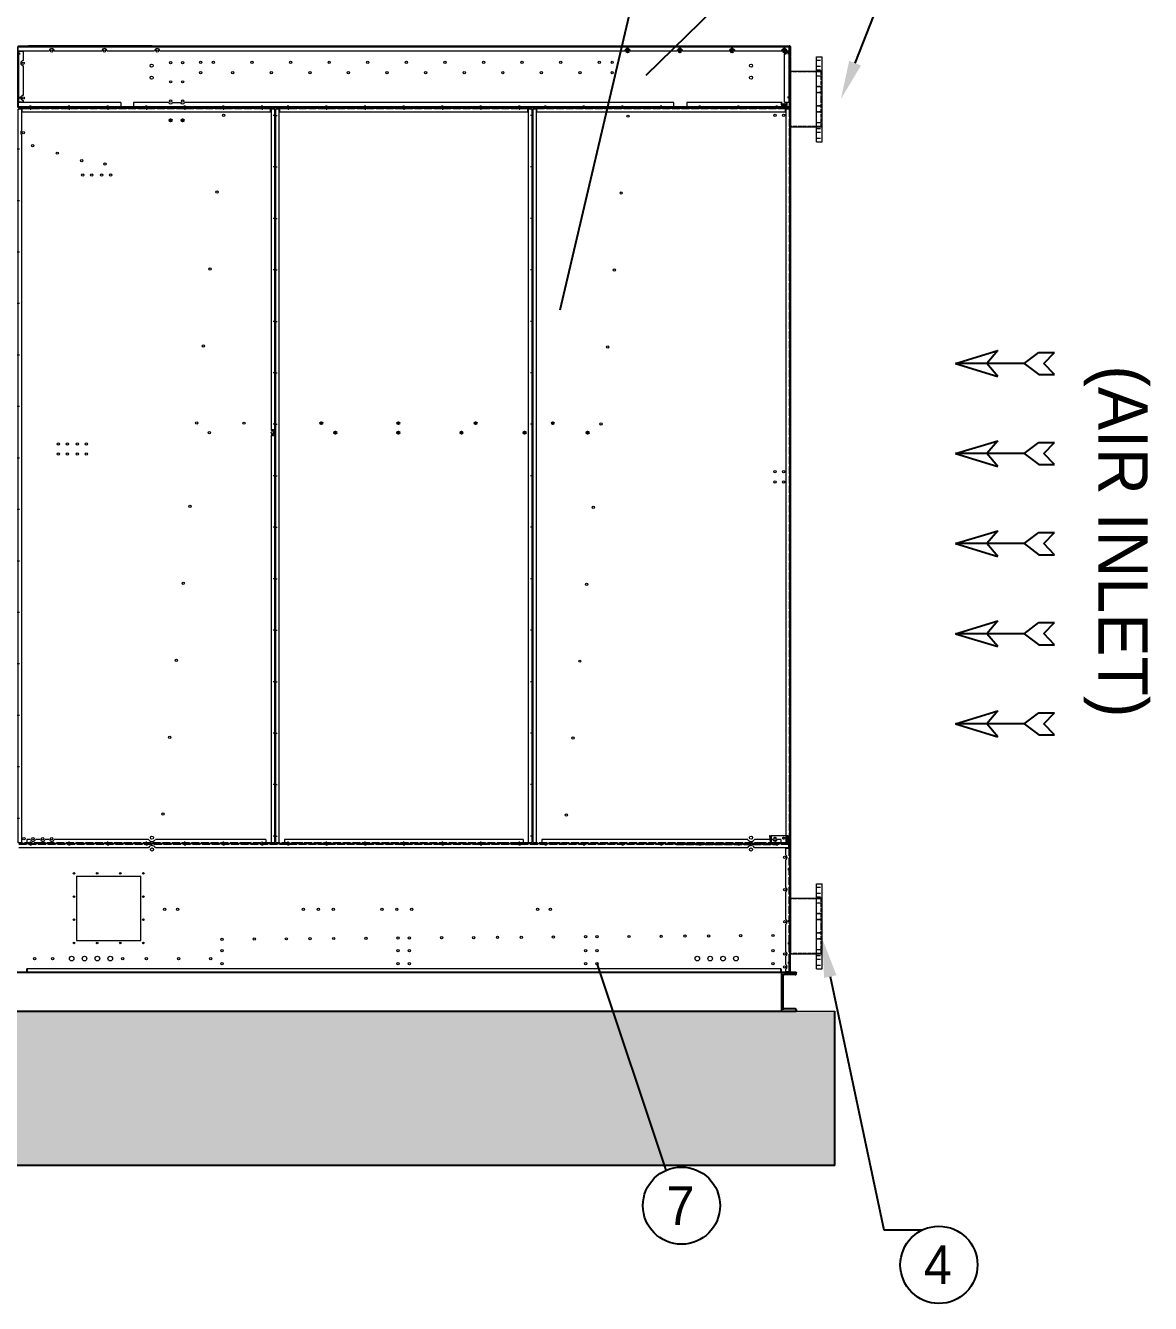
# Model space of a CAD drawing. Header units: millimetres. Extents: x 2408 to 34521, y 2746 to 25454.
# Drawn here: x 16228 to 20600, y 9268 to 14233 of the extents above; entities that cross this region are included whole.
import ezdxf
from ezdxf import colors
from ezdxf.entities.mleader import LeaderData, LeaderLine
from ezdxf.enums import TextEntityAlignment as Align
from ezdxf.math import Vec2, Vec3

# ---------------------------------------------------------------- set-up
doc = ezdxf.new("R2010")
doc.units = ezdxf.units.MM
doc.linetypes.add('DASHED', pattern=[15, 12, -3])
for name, color, linetype in [('냉각탑_dim', 1, 'Continuous'), ('냉각탑_text', 3, 'Continuous'), ('냉각탑_기초', 23, 'Continuous'), ('냉각탑_찬넬방진', 1, 'Continuous')]:
    doc.layers.add(name, color=color, linetype=linetype)
doc.styles.get("Standard").update_dxf_attribs({"font": 'arial.ttf'})
doc.styles.add('돋움', font='Dotum.ttf')

# ---------------------------------------------------------------- blocks, each defined once
blk = doc.blocks.new('화살표 IN OUT')
at = {"layer": '냉각탑_dim'}
for p, q in [((-163.5, 50), (-121.5, 0)), ((0, 0), (-163.5, 50)), ((-322.7, 43), (-383.9, 43)), ((-343.1, 0.5), (-383.9, 43)), ((-383.9, -43), (-343.1, 0.5)), ((-266.4, 0), (-322.7, 43)), ((-266.4, 0), (-322.7, -43)), ((-266.4, 0), (0, 0)), ((-163.5, -50), (-121.5, 0)), ((0, 0), (-163.5, -50)), ((-322.7, -43), (-383.9, -43))]:
    blk.add_line(p, q, dxfattribs=at)
blk = doc.blocks.new('A$C579358C4')
at = {"color": 7, "lineweight": 13, "ltscale": 0.055146}
blk.add_line((2.3, 30.2), (0, 3.8), dxfattribs=at)
at = {"color": 7, "lineweight": 13, "ltscale": 0.035719}
blk.add_line((3.5, 20.7), (2, 3.6), dxfattribs=at)
at = {"color": 7, "lineweight": 13, "ltscale": 0.004167}
for p, q in [((4.3, 30), (2.3, 30.2)), ((72.6, 29.8), (70.6, 30))]:
    blk.add_line(p, q, dxfattribs=at)
at = {"color": 7, "lineweight": 13, "ltscale": 0.13159}
for p, q in [((66.7, 30), (3.5, 30)), ((66.7, 0), (3.5, 0))]:
    blk.add_line(p, q, dxfattribs=at)
at = {"color": 7, "lineweight": 13, "ltscale": 0.055208}
for p, q in [((3.5, 3.5), (3.5, 30)), ((66.7, 3.5), (66.7, 30)), ((66.7, 30), (66.7, 3.5))]:
    blk.add_line(p, q, dxfattribs=at)
at = {"color": 7, "linetype": 'DASHED', "lineweight": 13, "ltscale": 0.055208}
blk.add_line((3.5, 30), (3.5, 3.5), dxfattribs=at)
at = {"color": 7, "linetype": 'DASHED', "lineweight": 13, "ltscale": 0.001633}
blk.add_line((4.3, 30), (3.5, 30), dxfattribs=at)
at = {"color": 7, "linetype": 'DASHED', "lineweight": 13, "ltscale": 0.019427}
blk.add_line((4.3, 30), (3.5, 20.7), dxfattribs=at)
at = {"color": 7, "lineweight": 13, "ltscale": 0.007292}
for p, q in [((3.5, 3.5), (3.5, 0)), ((66.7, 3.5), (66.7, 0))]:
    blk.add_line(p, q, dxfattribs=at)
at = {"color": 7, "linetype": 'DASHED', "lineweight": 13, "ltscale": 0.003125}
blk.add_line((3.5, 2), (3.5, 3.5), dxfattribs=at)
at = {"color": 7, "linetype": 'DASHED', "lineweight": 13, "ltscale": 0.13159}
blk.add_line((3.5, 2), (66.7, 2), dxfattribs=at)
at = {"color": 7, "linetype": 'DASHED', "lineweight": 13, "ltscale": 0.004167}
for p, q in [((3.5, 0), (3.5, 2)), ((25, 0), (25, 2)), ((25, 0), (25, 2)), ((25, 0), (25, 2)), ((25, 0), (25, 2)), ((25, 0), (25, 2)), ((25, 0), (25, 2)), ((25, 0), (25, 2)), ((25, 0), (25, 2)), ((25, 0), (25, 2)), ((25, 0), (25, 2)), ((25, 0), (25, 2)), ((45, 0), (45, 2)), ((45, 0), (45, 2)), ((45, 0), (45, 2)), ((45, 0), (45, 2)), ((45, 0), (45, 2)), ((45, 0), (45, 2)), ((45, 0), (45, 2)), ((45, 0), (45, 2)), ((45, 0), (45, 2)), ((45, 0), (45, 2)), ((45, 0), (45, 2)), ((66.7, 0), (66.7, 2)), ((71.4, 16.7), (69.4, 16.8)), ((71.4, 16.7), (69.4, 16.8)), ((72, 22.6), (70, 22.8)), ((72, 22.6), (70, 22.8))]:
    blk.add_line(p, q, dxfattribs=at)
at = {"color": 7, "lineweight": 13, "ltscale": 0.129957}
blk.add_line((66.7, 30), (4.3, 30), dxfattribs=at)
at = {"color": 7, "lineweight": 13, "ltscale": 0.003125}
blk.add_line((66.7, 2), (66.7, 3.5), dxfattribs=at)
at = {"color": 7, "lineweight": 13, "ltscale": 0.000261465}
for p, q in [((66.8, 2), (66.7, 2)), ((66.7, 0), (66.8, 0))]:
    blk.add_line(p, q, dxfattribs=at)
at = {"color": 7, "lineweight": 13, "ltscale": 0.055693}
for p, q in [((70.6, 30), (68.3, 3.4)), ((72.6, 29.8), (70.3, 3.2))]:
    blk.add_line(p, q, dxfattribs=at)
at = {"color": 7, "lineweight": 13}
for centre in [(18.5, 20), (51.7, 20)]:
    blk.add_circle(centre, 3, dxfattribs=at)
for centre, radius, start, end in [((3.5, 3.5), 3.5, 175, 270), ((3.5, 3.5), 1.5, 175, 270), ((66.8, 3.5), 1.5, 270, 355), ((66.8, 3.5), 3.5, 270, 355)]:
    blk.add_arc(centre, radius, start, end, dxfattribs=at)
blk = doc.blocks.new('A$C66D76F0F')
at = {"color": 7, "lineweight": 13, "ltscale": 2.5}
for p, q in [((5, 2857.9), (8.1, 2857.9)), ((5, 2857.9), (5, 8.1)), ((8.1, 2861), (8.1, 2859.4)), ((21.6, 2861), (8.1, 2861)), ((8.1, 2859.4), (8.1, 2857.9)), ((8.1, 2859.4), (21.6, 2859.4)), ((20, 2857.9), (8.1, 2857.9)), ((20, 2774), (20, 2857.9)), ((21.6, 2861), (987.4, 2861)), ((21.6, 2861), (21.6, 2857.9)), ((21.6, 2846), (21.6, 2857.9)), ((987.4, 2846), (21.6, 2846)), ((1000.9, 2861), (987.4, 2861)), ((987.4, 2861), (987.4, 2857.9)), ((987.4, 2859.4), (1000.9, 2859.4)), ((987.4, 2846), (987.4, 2857.9)), ((989, 2857.9), (989, 1610.4)), ((1000.9, 2857.9), (989, 2857.9)), ((1000.9, 2861), (1000.9, 2859.4)), ((1000.9, 2859.4), (1000.9, 2857.9)), ((1004, 2857.9), (1000.9, 2857.9)), ((1004, 8.1), (1004, 2857.9)), ((20, 8.1), (20, 2758)), ((989, 1590.4), (989, 8.1)), ((5, 8.1), (8.1, 8.1)), ((8.1, 8.1), (20, 8.1)), ((8.1, 6.6), (8.1, 8.1)), ((8.1, 5), (8.1, 6.6)), ((21.6, 6.6), (8.1, 6.6)), ((8.1, 5), (21.6, 5)), ((21.6, 5), (98.3, 5)), ((53.9, 20), (40, 20)), ((40, 20), (40, 5)), ((92.3, 20), (73, 20)), ((105, 6.6), (98.3, 6.6)), ((105, 5), (98.3, 5)), ((111.7, 6.6), (105, 6.6)), ((111.7, 5), (105, 5)), ((127.3, 20), (111.4, 20)), ((111.7, 5), (897.3, 5)), ((512.7, 20), (146.4, 20)), ((969, 20), (539.3, 20)), ((904, 6.6), (897.3, 6.6)), ((904, 5), (897.3, 5)), ((910.7, 6.6), (904, 6.6)), ((910.7, 5), (904, 5)), ((910.7, 5), (987.4, 5)), ((969, 20), (969, 5)), ((1000.9, 6.6), (987.4, 6.6)), ((987.4, 5), (1000.9, 5)), ((989, 8.1), (1000.9, 8.1)), ((1000.9, 6.6), (1000.9, 8.1)), ((1004, 8.1), (1000.9, 8.1)), ((1000.9, 5), (1000.9, 6.6))]:
    blk.add_line(p, q, dxfattribs=at)
at = {"color": 7, "linetype": 'DASHED', "lineweight": 13, "ltscale": 2.5}
for p, q in [((6.6, 8.1), (6.6, 2857.9)), ((21.6, 2859.4), (987.4, 2859.4)), ((50, 2859.4), (50, 2861)), ((59, 2859.4), (59, 2861)), ((200, 2859.4), (200, 2861)), ((209, 2859.4), (209, 2861)), ((350, 2859.4), (350, 2861)), ((359, 2859.4), (359, 2861)), ((500, 2859.4), (500, 2861)), ((509, 2859.4), (509, 2861)), ((650, 2859.4), (650, 2861)), ((659, 2859.4), (659, 2861)), ((800, 2859.4), (800, 2861)), ((809, 2859.4), (809, 2861)), ((950, 2859.4), (950, 2861)), ((959, 2859.4), (959, 2861)), ((1002.4, 2857.9), (1002.4, 8.1)), ((1002.4, 2836), (1004, 2836)), ((1002.4, 2830), (1004, 2830)), ((1002.4, 2636), (1004, 2636)), ((1002.4, 2630), (1004, 2630)), ((5, 2507.5), (6.6, 2507.5)), ((5, 2498.5), (6.6, 2498.5)), ((1002.4, 2436), (1004, 2436)), ((1002.4, 2430), (1004, 2430)), ((5, 2307.5), (6.6, 2307.5)), ((5, 2298.5), (6.6, 2298.5)), ((1002.4, 2236), (1004, 2236)), ((1002.4, 2230), (1004, 2230)), ((5, 2107.5), (6.6, 2107.5)), ((5, 2098.5), (6.6, 2098.5)), ((1002.4, 2036), (1004, 2036)), ((1002.4, 2030), (1004, 2030)), ((5, 1907.5), (6.6, 1907.5)), ((5, 1898.5), (6.6, 1898.5)), ((1002.4, 1836), (1004, 1836)), ((1002.4, 1830), (1004, 1830)), ((5, 1707.5), (6.6, 1707.5)), ((5, 1698.5), (6.6, 1698.5)), ((1002.4, 1636), (1004, 1636)), ((1002.4, 1630), (1004, 1630)), ((5, 1507.5), (6.6, 1507.5)), ((5, 1498.5), (6.6, 1498.5)), ((1002.4, 1436), (1004, 1436)), ((1002.4, 1430), (1004, 1430)), ((5, 1307.5), (6.6, 1307.5)), ((5, 1298.5), (6.6, 1298.5)), ((1002.4, 1236), (1004, 1236)), ((1002.4, 1230), (1004, 1230)), ((5, 1107.5), (6.6, 1107.5)), ((5, 1098.5), (6.6, 1098.5)), ((1002.4, 1036), (1004, 1036)), ((1002.4, 1030), (1004, 1030)), ((5, 907.5), (6.6, 907.5)), ((5, 898.5), (6.6, 898.5)), ((1002.4, 836), (1004, 836)), ((1002.4, 830), (1004, 830)), ((5, 707.5), (6.6, 707.5)), ((5, 698.5), (6.6, 698.5)), ((1002.4, 636), (1004, 636)), ((1002.4, 630), (1004, 630)), ((5, 507.5), (6.6, 507.5)), ((5, 498.5), (6.6, 498.5)), ((1002.4, 436), (1004, 436)), ((1002.4, 430), (1004, 430)), ((5, 307.5), (6.6, 307.5)), ((5, 298.5), (6.6, 298.5)), ((1002.4, 236), (1004, 236)), ((1002.4, 230), (1004, 230)), ((5, 107.5), (6.6, 107.5)), ((5, 98.5), (6.6, 98.5)), ((98.3, 6.6), (21.6, 6.6)), ((50, 5), (50, 6.6)), ((59, 5), (59, 6.6)), ((897.3, 6.6), (111.7, 6.6)), ((200, 5), (200, 6.6)), ((209, 5), (209, 6.6)), ((350, 5), (350, 6.6)), ((359, 5), (359, 6.6)), ((500, 5), (500, 6.6)), ((509, 5), (509, 6.6)), ((650, 5), (650, 6.6)), ((659, 5), (659, 6.6)), ((800, 5), (800, 6.6)), ((809, 5), (809, 6.6)), ((987.4, 6.6), (910.7, 6.6)), ((950, 5), (950, 6.6)), ((959, 5), (959, 6.6)), ((1002.4, 36), (1004, 36)), ((1002.4, 30), (1004, 30))]:
    blk.add_line(p, q, dxfattribs=at)
at = {"color": 7, "lineweight": 5}
for p, q in [((54.5, 2866), (54.5, 2854.4)), ((204.5, 2866), (204.5, 2854.4)), ((354.5, 2866), (354.5, 2854.4)), ((504.5, 2866), (504.5, 2854.4)), ((654.5, 2866), (654.5, 2854.4)), ((804.5, 2866), (804.5, 2854.4)), ((954.5, 2866), (954.5, 2854.4)), ((1009, 2833), (997.4, 2833)), ((0, 2703), (11.6, 2703)), ((1009, 2633), (997.4, 2633)), ((0, 2503), (11.6, 2503)), ((1009, 2433), (997.4, 2433)), ((0, 2303), (11.6, 2303)), ((1009, 2233), (997.4, 2233)), ((0, 2103), (11.6, 2103)), ((1009, 2033), (997.4, 2033)), ((0, 1903), (11.6, 1903)), ((1009, 1833), (997.4, 1833)), ((0, 1703), (11.6, 1703)), ((1009, 1633), (997.4, 1633)), ((0, 1503), (11.6, 1503)), ((1009, 1433), (997.4, 1433)), ((0, 1303), (11.6, 1303)), ((1009, 1233), (997.4, 1233)), ((0, 1103), (11.6, 1103)), ((1009, 1033), (997.4, 1033)), ((0, 903), (11.6, 903)), ((1009, 833), (997.4, 833)), ((0, 703), (11.6, 703)), ((1009, 633), (997.4, 633)), ((0, 503), (11.6, 503)), ((1009, 433), (997.4, 433)), ((0, 303), (11.6, 303)), ((1009, 233), (997.4, 233)), ((0, 103), (11.6, 103)), ((54.5, 0), (54.5, 11.6)), ((204.5, 0), (204.5, 11.6)), ((354.5, 0), (354.5, 11.6)), ((504.5, 0), (504.5, 11.6)), ((654.5, 0), (654.5, 11.6)), ((804.5, 0), (804.5, 11.6)), ((954.5, 0), (954.5, 11.6)), ((1009, 33), (997.4, 33))]:
    blk.add_line(p, q, dxfattribs=at)
at = {"color": 7, "ltscale": 2.5}
for p, q in [((994.4, 1610.4), (989, 1610.4)), ((994.4, 1590.4), (989, 1590.4))]:
    blk.add_line(p, q, dxfattribs=at)
at = {"color": 7, "lineweight": 13, "ltscale": 2.5}
for centre, radius in [((804.6, 2833.9), 4.5), ((778.4, 2535.1), 4.5), ((752.3, 2236.2), 4.5), ((726.1, 1937.4), 4.5), ((700, 1638.5), 4.5), ((884.4, 1637.4), 4.5), ((749.4, 1600.4), 4.5), ((994.4, 1600.4), 4.5), ((673.7, 1313.8), 4.5), ((647.5, 1015), 4.5), ((621.4, 716.1), 4.5), ((595.2, 417.3), 4.5), ((569.1, 118.4), 4.5), ((526, 27), 6), ((526, 27), 6)]:
    blk.add_circle(centre, radius, dxfattribs=at)
at = {"color": 7}
for centre in [(598.5, 2813.5), (645, 2813.5)]:
    blk.add_circle(centre, 4.5, dxfattribs=at)
at = {"color": 7, "lineweight": 13}
for centre in [(26, 2766), (62.3, 2715.9), (157.9, 2686.4), (253.4, 2656.9), (344, 2644), (257.2, 2601), (292.2, 2601), (330.6, 2601), (365.6, 2601), (162.7, 1557), (197.7, 1557), (236.1, 1557), (271.1, 1557), (162.4, 1517), (197.4, 1517), (235.8, 1517), (270.8, 1517), (28.5, 23), (63.5, 23), (101.9, 23), (136.9, 23)]:
    blk.add_circle(centre, 4.5, dxfattribs=at)
at = {"color": 7, "lineweight": 13, "ltscale": 2.5}
for centre, radius, start, end in [((26, 2766), 10, 126.8725, 233.1275), ((526, 27), 15, 207.8181, 332.1819)]:
    blk.add_arc(centre, radius, start, end, dxfattribs=at)
at = {"color": 7, "ltscale": 2.5}
for centre, start, end in [((994.4, 1600.4), 16.262, 90), ((994.4, 1600.4), 270, 343.738), ((1013.6, 1600.4), 163.738, 196.262)]:
    blk.add_arc(centre, 10, start, end, dxfattribs=at)
at = {"color": 7, "lineweight": 5}
for centre in [(63.5, 23), (101.9, 23), (136.9, 23)]:
    blk.add_arc(centre, 10, 197.4609, 342.5391, dxfattribs=at)
blk = doc.blocks.new('A$C7131374D')
at = {"color": 7, "lineweight": 13, "ltscale": 2.5}
for p, q in [((0, 2852.9), (3.1, 2852.9)), ((0, 2852.9), (0, 3.1)), ((16.6, 2856), (3.1, 2856)), ((3.1, 2856), (3.1, 2854.4)), ((3.1, 2854.4), (16.6, 2854.4)), ((3.1, 2854.4), (3.1, 2852.9)), ((15, 2852.9), (3.1, 2852.9)), ((15, 3.1), (15, 2852.9)), ((16.6, 2856), (982.4, 2856)), ((16.6, 2856), (16.6, 2852.9)), ((16.6, 2841), (16.6, 2852.9)), ((982.4, 2841), (16.6, 2841)), ((995.9, 2856), (982.4, 2856)), ((982.4, 2856), (982.4, 2852.9)), ((982.4, 2854.4), (995.9, 2854.4)), ((982.4, 2841), (982.4, 2852.9)), ((984, 2852.9), (984, 3.1)), ((995.9, 2852.9), (984, 2852.9)), ((995.9, 2856), (995.9, 2854.4)), ((995.9, 2854.4), (995.9, 2852.9)), ((999, 2852.9), (995.9, 2852.9)), ((999, 3.1), (999, 2852.9)), ((0, 3.1), (3.1, 3.1)), ((3.1, 3.1), (15, 3.1)), ((3.1, 1.6), (3.1, 3.1)), ((3.1, 0), (3.1, 1.6)), ((16.6, 1.6), (3.1, 1.6)), ((3.1, 0), (16.6, 0)), ((16.6, 0), (93.3, 0)), ((835.7, 15), (35, 15)), ((35, 15), (35, 0)), ((100, 1.6), (93.3, 1.6)), ((100, 0), (93.3, 0)), ((106.7, 1.6), (100, 1.6)), ((106.7, 0), (100, 0)), ((106.7, 0), (892.3, 0)), ((933.4, 15), (862.3, 15)), ((899, 1.6), (892.3, 1.6)), ((899, 0), (892.3, 0)), ((905.7, 1.6), (899, 1.6)), ((905.7, 0), (899, 0)), ((905.7, 0), (982.4, 0)), ((964, 15), (950.7, 15)), ((964, 15), (964, 0)), ((995.9, 1.6), (982.4, 1.6)), ((982.4, 0), (995.9, 0)), ((984, 3.1), (995.9, 3.1)), ((999, 3.1), (995.9, 3.1)), ((995.9, 1.6), (995.9, 3.1)), ((995.9, 0), (995.9, 1.6))]:
    blk.add_line(p, q, dxfattribs=at)
at = {"color": 7, "linetype": 'DASHED', "lineweight": 13, "ltscale": 2.5}
for p, q in [((1.6, 2832.5), (0, 2832.5)), ((1.6, 3.1), (1.6, 2852.9)), ((16.6, 2854.4), (982.4, 2854.4)), ((45, 2854.4), (45, 2856)), ((54, 2854.4), (54, 2856)), ((195, 2854.4), (195, 2856)), ((204, 2854.4), (204, 2856)), ((345, 2854.4), (345, 2856)), ((354, 2854.4), (354, 2856)), ((495, 2854.4), (495, 2856)), ((504, 2854.4), (504, 2856)), ((645, 2854.4), (645, 2856)), ((654, 2854.4), (654, 2856)), ((795, 2854.4), (795, 2856)), ((804, 2854.4), (804, 2856)), ((945, 2854.4), (945, 2856)), ((954, 2854.4), (954, 2856)), ((997.4, 2852.9), (997.4, 3.1)), ((1.6, 2823.5), (0, 2823.5)), ((999, 2701), (997.4, 2701)), ((999, 2695), (997.4, 2695)), ((1.6, 2632.5), (0, 2632.5)), ((1.6, 2623.5), (0, 2623.5)), ((999, 2501), (997.4, 2501)), ((999, 2495), (997.4, 2495)), ((1.6, 2432.5), (0, 2432.5)), ((1.6, 2423.5), (0, 2423.5)), ((999, 2301), (997.4, 2301)), ((999, 2295), (997.4, 2295)), ((1.6, 2232.5), (0, 2232.5)), ((1.6, 2223.5), (0, 2223.5)), ((999, 2101), (997.4, 2101)), ((999, 2095), (997.4, 2095)), ((1.6, 2032.5), (0, 2032.5)), ((1.6, 2023.5), (0, 2023.5)), ((999, 1901), (997.4, 1901)), ((999, 1895), (997.4, 1895)), ((1.6, 1832.5), (0, 1832.5)), ((1.6, 1823.5), (0, 1823.5)), ((999, 1701), (997.4, 1701)), ((999, 1695), (997.4, 1695)), ((1.6, 1632.5), (0, 1632.5)), ((1.6, 1623.5), (0, 1623.5)), ((999, 1501), (997.4, 1501)), ((999, 1495), (997.4, 1495)), ((1.6, 1432.5), (0, 1432.5)), ((1.6, 1423.5), (0, 1423.5)), ((999, 1301), (997.4, 1301)), ((999, 1295), (997.4, 1295)), ((1.6, 1232.5), (0, 1232.5)), ((1.6, 1223.5), (0, 1223.5)), ((999, 1101), (997.4, 1101)), ((999, 1095), (997.4, 1095)), ((1.6, 1032.5), (0, 1032.5)), ((1.6, 1023.5), (0, 1023.5)), ((999, 901), (997.4, 901)), ((999, 895), (997.4, 895)), ((1.6, 832.5), (0, 832.5)), ((1.6, 823.5), (0, 823.5)), ((999, 701), (997.4, 701)), ((999, 695), (997.4, 695)), ((1.6, 632.5), (0, 632.5)), ((1.6, 623.5), (0, 623.5)), ((1.6, 432.5), (0, 432.5)), ((1.6, 423.5), (0, 423.5)), ((1.6, 232.5), (0, 232.5)), ((1.6, 223.5), (0, 223.5)), ((1.6, 32.5), (0, 32.5)), ((1.6, 23.5), (0, 23.5)), ((93.3, 1.6), (16.6, 1.6)), ((45, 0), (45, 1.6)), ((54, 0), (54, 1.6)), ((892.3, 1.6), (106.7, 1.6)), ((195, 0), (195, 1.6)), ((204, 0), (204, 1.6)), ((345, 0), (345, 1.6)), ((354, 0), (354, 1.6)), ((495, 0), (495, 1.6)), ((504, 0), (504, 1.6)), ((645, 0), (645, 1.6)), ((654, 0), (654, 1.6)), ((795, 0), (795, 1.6)), ((804, 0), (804, 1.6)), ((982.4, 1.6), (905.7, 1.6)), ((945, 0), (945, 1.6)), ((954, 0), (954, 1.6))]:
    blk.add_line(p, q, dxfattribs=at)
at = {"color": 7, "lineweight": 13}
for centre in [(942.3, 2828), (975.3, 2828), (942.1, 1444), (975.3, 1444), (942.3, 1404), (975.3, 1404), (942.1, 20), (975.3, 20)]:
    blk.add_circle(centre, 4.5, dxfattribs=at)
at = {"color": 7, "lineweight": 13, "ltscale": 2.5}
for centre, radius in [((370.2, 2825.1), 4.5), ((344, 2526.3), 4.5), ((317.9, 2227.4), 4.5), ((291.7, 1928.6), 4.5), ((265.6, 1629.7), 4.5), ((235.6, 1305.4), 4.5), ((209.4, 1006.6), 4.5), ((183.3, 707.7), 4.5), ((157.1, 408.9), 4.5), ((131, 110), 4.5), ((849, 22), 6)]:
    blk.add_circle(centre, radius, dxfattribs=at)
at = {"color": 7, "lineweight": 25, "ltscale": 1.25}
for centre in [(78.4, 1632.4), (213.4, 1595.4)]:
    blk.add_circle(centre, 4.5, dxfattribs=at)
at = {"color": 7, "lineweight": 13, "ltscale": 2.5}
blk.add_arc((849, 22), 15, 207.8181, 332.1819, dxfattribs=at)
at = {"color": 7}
blk.add_arc((942.1, 20), 10, 210.0024, 329.9976, dxfattribs=at)
blk = doc.blocks.new('A$C587D7C8B')
at = {"color": 7}
for p, q in [((0, 215), (13.4, 215)), ((3010, 215), (2996.6, 215)), ((0, 45), (13.4, 45)), ((54.5, 0), (54.5, 13.4)), ((204.5, 0), (204.5, 13.4)), ((354.5, 0), (354.5, 13.4)), ((504.5, 0), (504.5, 13.4)), ((654.5, 0), (654.5, 13.4)), ((804.5, 0), (804.5, 13.4)), ((954.5, 0), (954.5, 13.4)), ((1055, 0), (1055, 13.4)), ((1205, 0), (1205, 13.4)), ((1355, 0), (1355, 13.4)), ((1505, 0), (1505, 13.4)), ((1655, 0), (1655, 13.4)), ((1805, 0), (1805, 13.4)), ((1955, 0), (1955, 13.4)), ((2055.5, 0), (2055.5, 13.4)), ((2205.5, 0), (2205.5, 13.4)), ((2355.5, 0), (2355.5, 13.4)), ((2505.5, 0), (2505.5, 13.4)), ((2655.5, 0), (2655.5, 13.4)), ((2805.5, 0), (2805.5, 13.4)), ((2955.5, 0), (2955.5, 13.4)), ((2974, 16), (2974, 25)), ((2994, 16), (2994, 25)), ((3010, 45), (2996.6, 45))]:
    blk.add_line(p, q, dxfattribs=at)
at = {"color": 7, "lineweight": 13, "ltscale": 0.001875}
for p, q in [((5, 242.1), (5, 243)), ((3005, 242.1), (3005, 243)), ((5, 7.9), (5, 7)), ((3005, 7.9), (3005, 7))]:
    blk.add_line(p, q, dxfattribs=at)
at = {"color": 7, "lineweight": 13, "ltscale": 0.003542}
for p, q in [((5, 243), (6.7, 243)), ((5, 242.1), (6.7, 242.1)), ((3005, 243), (3003.3, 243)), ((3005, 242.1), (3003.3, 242.1)), ((5, 7.9), (6.7, 7.9)), ((5, 7), (6.7, 7)), ((3005, 7.9), (3003.3, 7.9)), ((3005, 7), (3003.3, 7))]:
    blk.add_line(p, q, dxfattribs=at)
at = {"color": 7, "lineweight": 13, "ltscale": 0.039792}
for p, q in [((5, 223), (5, 242.1)), ((3005, 242.1), (3005, 223)), ((5, 7.9), (5, 27)), ((3005, 27), (3005, 7.9))]:
    blk.add_line(p, q, dxfattribs=at)
at = {"color": 7, "lineweight": 13, "ltscale": 0.408333}
for p, q in [((5, 27), (5, 223)), ((8.4, 27), (8.4, 223)), ((3001.6, 223), (3001.6, 27)), ((3005, 223), (3005, 27))]:
    blk.add_line(p, q, dxfattribs=at)
at = {"color": 7, "lineweight": 13, "ltscale": 0.004167}
for p, q in [((5, 223), (7, 223)), ((7, 225), (7, 223)), ((8.4, 223), (8.4, 225)), ((3001.6, 225), (3001.6, 223)), ((3003, 223), (3003, 225)), ((3005, 223), (3003, 223)), ((7, 27), (7, 25)), ((8.4, 25), (8.4, 27)), ((3001.6, 27), (3001.6, 25)), ((3003, 25), (3003, 27))]:
    blk.add_line(p, q, dxfattribs=at)
at = {"color": 7, "lineweight": 13, "ltscale": 0.007083}
for p, q in [((8.4, 223), (5, 223)), ((6.7, 245), (6.7, 241.6)), ((3001.6, 223), (3005, 223)), ((3003.3, 245), (3003.3, 241.6)), ((8.4, 27), (5, 27)), ((6.7, 5), (6.7, 8.4)), ((3001.6, 27), (3005, 27)), ((3003.3, 5), (3003.3, 8.4))]:
    blk.add_line(p, q, dxfattribs=at)
at = {"color": 7, "lineweight": 13}
for p, q in [((6.7, 245), (3003.3, 245)), ((6.7, 241.6), (3003.3, 241.6)), ((526.4, 245), (46.6, 245)), ((2365, 225), (556.5, 225)), ((2568, 225), (2384.9, 225)), ((2771, 225), (2587.9, 225)), ((2974, 225), (2790.9, 225)), ((3003.3, 225), (2993.9, 225)), ((405, 25), (6.7, 25)), ((405, 8.4), (6.7, 8.4)), ((3003.3, 5), (6.7, 5)), ((2555, 8.4), (455, 8.4)), ((2555, 25), (653.4, 25)), ((2974, 25), (2605, 25)), ((3003.3, 8.4), (2605, 8.4)), ((3003.3, 25), (2994, 25))]:
    blk.add_line(p, q, dxfattribs=at)
at = {"color": 7, "lineweight": 13, "ltscale": 0.034583}
for p, q in [((6.7, 225), (6.7, 241.6)), ((3003.3, 225), (3003.3, 241.6)), ((6.7, 25), (6.7, 8.4)), ((25, 27), (8.4, 27)), ((405, 25), (405, 8.4)), ((455, 25), (455, 8.4)), ((2555, 8.4), (2555, 25)), ((2605, 25), (2605, 8.4)), ((2985, 27), (3001.6, 27)), ((3003.3, 25), (3003.3, 8.4))]:
    blk.add_line(p, q, dxfattribs=at)
at = {"color": 7, "lineweight": 13, "ltscale": 0.229167}
for p, q in [((126.5, 225), (6.7, 225)), ((331.5, 225), (146.5, 225)), ((536.5, 225), (351.5, 225))]:
    blk.add_line(p, q, dxfattribs=at)
at = {"color": 7, "lineweight": 13, "ltscale": 0.017296}
blk.add_line((25, 223), (8.4, 223), dxfattribs=at)
at = {"color": 7, "lineweight": 13, "ltscale": 0.05659}
blk.add_line((25, 223), (25, 187.9), dxfattribs=at)
at = {"color": 7, "lineweight": 13, "ltscale": 0.002667}
blk.add_line((526.4, 245), (528, 245), dxfattribs=at)
at = {"color": 7, "lineweight": 13, "ltscale": 0.061667}
blk.add_line((528, 245), (565, 245), dxfattribs=at)
at = {"color": 7, "lineweight": 13, "ltscale": 0.395101}
blk.add_line((2985, 27), (2985, 214), dxfattribs=at)
at = {"color": 7, "lineweight": 13, "ltscale": 0.025629}
blk.add_line((2993.9, 223), (3001.6, 223), dxfattribs=at)
at = {"color": 7, "lineweight": 13, "ltscale": 0.239792}
blk.add_line((25, 168), (25, 52.9), dxfattribs=at)
at = {"color": 7, "lineweight": 13, "ltscale": 0.000640793}
for p, q in [((5, 27), (5.3, 27)), ((3005, 27), (3004.7, 27))]:
    blk.add_line(p, q, dxfattribs=at)
at = {"color": 7, "lineweight": 13, "ltscale": 0.012604}
blk.add_line((25, 33), (25, 27), dxfattribs=at)
at = {"color": 7, "lineweight": 13, "ltscale": 0.104167}
for p, q in [((405, 8.4), (455, 8.4)), ((455, 8.4), (405, 8.4)), ((2555, 8.4), (2605, 8.4)), ((2605, 8.4), (2555, 8.4))]:
    blk.add_line(p, q, dxfattribs=at)
at = {"color": 7, "lineweight": 13, "ltscale": 0.281559}
blk.add_line((590.1, 25), (455, 25), dxfattribs=at)
at = {"color": 7, "lineweight": 13, "ltscale": 0.062076}
blk.add_line((606.9, 25), (636.6, 25), dxfattribs=at)
at = {"color": 7, "lineweight": 13}
for centre in [(136.5, 225), (341.5, 225), (546.5, 225), (26, 178), (598.5, 180.5), (645, 180.5), (715, 181), (765, 181), (915, 181), (1065, 181), (1215, 181), (1365, 181), (1515, 181), (1665, 181), (1815, 181), (1965, 181), (2115, 181), (2265, 181), (2315, 181), (598.5, 105.5), (645, 105.5), (715, 141), (840, 141), (990, 141), (1140, 141), (1290, 141), (1440, 141), (1590, 141), (1740, 141), (1890, 141), (2040, 141), (2190, 141), (2315, 141), (26, 43), (598.5, 30.5), (645, 30.5)]:
    blk.add_circle(centre, 4.5, dxfattribs=at)
at = {"color": 7}
for centre in [(2375, 224), (2578, 224), (2781, 224), (2984, 224), (2984, 16)]:
    blk.add_circle(centre, 4.5, dxfattribs=at)
at = {"color": 7, "lineweight": 13, "ltscale": 2.5}
for centre in [(525, 168), (2855, 168), (525, 122), (2855, 122)]:
    blk.add_circle(centre, 6, dxfattribs=at)
at = {"color": 7, "lineweight": 13}
for centre, start, end in [((136.5, 225), 0, 180), ((341.5, 225), 0, 180), ((546.5, 225), 0, 180), ((26, 178), 95.7392, 264.2608), ((26, 43), 95.7392, 264.2608), ((598.5, 30.5), 213.3652, 326.6348), ((645, 30.5), 213.3652, 326.6348)]:
    blk.add_arc(centre, 10, start, end, dxfattribs=at)
at = {"color": 7}
for centre, start, end in [((2375, 224), 5.7392, 174.2608), ((2578, 224), 5.7392, 174.2608), ((2781, 224), 5.7392, 174.2608), ((2984, 224), 5.7392, 174.2608), ((2984, 224), 275.7392, 354.2608), ((2984, 16), 180, 0)]:
    blk.add_arc(centre, 10, start, end, dxfattribs=at)
blk = doc.blocks.new('1')
at = {"ltscale": 500}
for p, q in [((19196.3, 14153.9), (19198.3, 14153.9)), ((19198, 14151.9), (19198, 14153.9)), ((19198, 10553.9), (19223, 10553.9)), ((19199.6, 10555.5), (19223, 10555.5))]:
    blk.add_line(p, q, dxfattribs=at)
for p, q in [((19198, 14153.9), (19198, 10553.9)), ((19199.6, 14152.3), (19199.6, 14113.5)), ((19199.6, 14111.9), (19199.6, 10633.9)), ((19199.6, 10555.5), (19199.6, 10632.3)), ((19223, 10555.5), (19223, 10553.9))]:
    blk.add_line(p, q)
at = {"color": 7, "lineweight": 13, "ltscale": 1.25}
for p, q in [((19302.7, 14111.9), (19324.7, 14111.9)), ((19302.7, 13781.9), (19302.7, 14111.9)), ((19324.7, 13781.9), (19324.7, 14111.9)), ((19302.7, 14055.1), (19199.6, 14055.1)), ((19302.7, 13838.8), (19199.6, 13838.8)), ((19302.7, 13781.9), (19324.7, 13781.9)), ((19302.7, 10898.9), (19324.7, 10898.9)), ((19302.7, 10568.9), (19302.7, 10898.9)), ((19324.7, 10568.9), (19324.7, 10898.9)), ((19302.7, 10842.1), (19199.6, 10842.1)), ((19302.7, 10625.8), (19199.6, 10625.8)), ((19302.7, 10568.9), (19324.7, 10568.9))]:
    blk.add_line(p, q, dxfattribs=at)
at = {"color": 7, "linetype": 'DASHED', "lineweight": 13, "ltscale": 1.25}
for p, q in [((19319.7, 14053.1), (19199.6, 14053.1)), ((19302.7, 14098.5), (19324.7, 14098.5)), ((19302.7, 14098.5), (19324.7, 14098.5)), ((19302.7, 14075.5), (19324.7, 14075.5)), ((19302.7, 14075.5), (19324.7, 14075.5)), ((19302.7, 14061), (19324.7, 14061)), ((19302.7, 14061), (19324.7, 14061)), ((19324.7, 14055.9), (19302.7, 14055.9)), ((19319.7, 14055.1), (19302.7, 14055.1)), ((19319.7, 14055.1), (19319.7, 13946.9)), ((19302.7, 14038), (19324.7, 14038)), ((19302.7, 14038), (19324.7, 14038)), ((19324.7, 13996), (19302.7, 13996)), ((19302.7, 13996), (19324.7, 13996)), ((19324.7, 13973), (19302.7, 13973)), ((19302.7, 13973), (19324.7, 13973)), ((19324.7, 13920.9), (19302.7, 13920.9)), ((19302.7, 13920.9), (19324.7, 13920.9)), ((19319.7, 13946.9), (19319.7, 13838.8)), ((19324.7, 13897.9), (19302.7, 13897.9)), ((19302.7, 13897.9), (19324.7, 13897.9)), ((19302.7, 13855.9), (19324.7, 13855.9)), ((19302.7, 13855.9), (19324.7, 13855.9)), ((19319.7, 13840.8), (19199.6, 13840.8)), ((19319.7, 13838.8), (19302.7, 13838.8)), ((19324.7, 13837.9), (19302.7, 13837.9)), ((19302.7, 13832.9), (19324.7, 13832.9)), ((19302.7, 13832.9), (19324.7, 13832.9)), ((19302.7, 13818.4), (19324.7, 13818.4)), ((19302.7, 13818.4), (19324.7, 13818.4)), ((19302.7, 13795.4), (19324.7, 13795.4)), ((19302.7, 13795.4), (19324.7, 13795.4)), ((19302.7, 10885.5), (19324.7, 10885.5)), ((19302.7, 10885.5), (19324.7, 10885.5)), ((19319.7, 10840.1), (19199.6, 10840.1)), ((19302.7, 10862.5), (19324.7, 10862.5)), ((19302.7, 10862.5), (19324.7, 10862.5)), ((19302.7, 10848), (19324.7, 10848)), ((19302.7, 10848), (19324.7, 10848)), ((19324.7, 10842.9), (19302.7, 10842.9)), ((19319.7, 10842.1), (19302.7, 10842.1)), ((19302.7, 10825), (19324.7, 10825)), ((19302.7, 10825), (19324.7, 10825)), ((19319.7, 10842.1), (19319.7, 10733.9)), ((19324.7, 10783), (19302.7, 10783)), ((19302.7, 10783), (19324.7, 10783)), ((19324.7, 10760), (19302.7, 10760)), ((19302.7, 10760), (19324.7, 10760)), ((19319.7, 10733.9), (19319.7, 10625.8)), ((19324.7, 10707.9), (19302.7, 10707.9)), ((19302.7, 10707.9), (19324.7, 10707.9)), ((19324.7, 10684.9), (19302.7, 10684.9)), ((19302.7, 10684.9), (19324.7, 10684.9)), ((19319.7, 10627.8), (19199.6, 10627.8)), ((19302.7, 10642.9), (19324.7, 10642.9)), ((19302.7, 10642.9), (19324.7, 10642.9)), ((19319.7, 10625.8), (19302.7, 10625.8)), ((19324.7, 10624.9), (19302.7, 10624.9)), ((19302.7, 10619.9), (19324.7, 10619.9)), ((19302.7, 10619.9), (19324.7, 10619.9)), ((19302.7, 10605.4), (19324.7, 10605.4)), ((19302.7, 10605.4), (19324.7, 10605.4)), ((19302.7, 10582.4), (19324.7, 10582.4)), ((19302.7, 10582.4), (19324.7, 10582.4))]:
    blk.add_line(p, q, dxfattribs=at)
at = {"color": 7, "lineweight": 13, "ltscale": 2.5}
for p, q in [((17199, 13908.8), (17202.1, 13908.8)), ((17199, 13908.8), (17199, 11059)), ((17202.1, 13911.9), (17202.1, 13910.3)), ((17215.6, 13911.9), (17202.1, 13911.9)), ((17202.1, 13910.3), (17215.6, 13910.3)), ((17202.1, 13910.3), (17202.1, 13908.8)), ((17214, 13908.8), (17202.1, 13908.8)), ((17214, 11059), (17214, 13908.8)), ((17215.1, 13911.9), (18180.9, 13911.9)), ((17215.6, 13911.9), (17215.6, 13908.8)), ((17215.6, 13896.9), (17215.6, 13908.8)), ((18180.4, 13911.9), (18180.4, 13908.8)), ((18193.9, 13911.9), (18180.4, 13911.9)), ((18180.4, 13910.3), (18193.9, 13910.3)), ((18180.4, 13896.9), (18180.4, 13908.8)), ((18182, 13908.8), (18182, 11059)), ((18193.9, 13908.8), (18182, 13908.8)), ((18193.9, 13911.9), (18193.9, 13910.3)), ((18193.9, 13910.3), (18193.9, 13908.8)), ((18197, 13908.8), (18193.9, 13908.8)), ((18197, 11059), (18197, 13908.8)), ((18180.4, 13896.9), (17215.6, 13896.9)), ((19194.5, 11053.9), (16201.5, 11053.9)), ((16705.8, 11038.9), (16201.5, 11038.9)), ((19034.8, 11038.9), (16732.3, 11038.9)), ((17199, 11059), (17202.1, 11059)), ((17202.1, 11057.5), (17202.1, 11059)), ((17202.1, 11059), (17214, 11059)), ((17215.6, 11057.5), (17202.1, 11057.5)), ((17202.1, 11055.9), (17202.1, 11057.5)), ((17202.1, 11055.9), (17215.6, 11055.9)), ((17215.1, 11055.9), (17291.8, 11055.9)), ((18162, 11070.9), (17234, 11070.9)), ((17234, 11070.9), (17234, 11055.9)), ((17298.5, 11057.5), (17291.8, 11057.5)), ((17298.5, 11055.9), (17291.8, 11055.9)), ((17305.2, 11057.5), (17298.5, 11057.5)), ((17305.2, 11055.9), (17298.5, 11055.9)), ((17305.2, 11055.9), (18090.8, 11055.9)), ((18097.5, 11057.5), (18090.8, 11057.5)), ((18097.5, 11055.9), (18090.8, 11055.9)), ((18104.2, 11057.5), (18097.5, 11057.5)), ((18104.2, 11055.9), (18097.5, 11055.9)), ((18104.2, 11055.9), (18180.9, 11055.9)), ((18162, 11070.9), (18162, 11055.9)), ((18194.4, 11057.5), (18180.9, 11057.5)), ((18180.9, 11055.9), (18194.4, 11055.9)), ((18182, 11059), (18194.4, 11059)), ((18197, 11059), (18194.4, 11059)), ((18194.4, 11057.5), (18194.4, 11059)), ((18194.4, 11055.9), (18194.4, 11057.5)), ((18757.5, 11053.9), (19150.5, 11053.9)), ((19194.5, 11038.9), (19061.3, 11038.9)), ((19183, 11009.6), (19183, 11036.9)), ((19183, 11036.9), (19194.5, 11036.9)), ((19194.5, 11053.9), (19194.5, 11050.4)), ((19194.5, 11038.9), (19194.5, 11050.4)), ((19196, 11050.4), (19194.5, 11050.4)), ((19198, 11036.9), (19194.5, 11036.9)), ((19196, 11036.9), (19196, 11050.4)), ((19198, 11050.4), (19196, 11050.4)), ((19198, 11050.4), (19198, 11036.9)), ((19198, 10557.4), (19198, 11036.9)), ((19183, 10884.6), (19183, 10992.3)), ((16426, 10928.9), (16676, 10928.9)), ((16426, 10928.9), (16426, 10678.9)), ((16676, 10678.9), (16676, 10928.9)), ((19183, 10759.6), (19183, 10867.3)), ((19183, 10634.6), (19183, 10742.3)), ((16426, 10678.9), (16676, 10678.9)), ((19183, 10584.6), (19183, 10617.3)), ((16341.3, 10553.9), (16215, 10553.9)), ((19163, 10568.9), (16233, 10568.9)), ((16341.3, 10555.9), (16348, 10555.9)), ((16341.3, 10553.9), (16348, 10553.9)), ((16354.8, 10555.9), (16348, 10555.9)), ((16354.8, 10553.9), (16348, 10553.9)), ((17241.3, 10553.9), (16354.8, 10553.9)), ((17241.3, 10555.9), (17248, 10555.9)), ((17241.3, 10553.9), (17248, 10553.9)), ((17254.8, 10555.9), (17248, 10555.9)), ((17254.8, 10553.9), (17248, 10553.9)), ((18141.3, 10553.9), (17254.8, 10553.9)), ((18141.3, 10555.9), (18148, 10555.9)), ((18141.3, 10553.9), (18148, 10553.9)), ((18154.8, 10555.9), (18148, 10555.9)), ((18154.8, 10553.9), (18148, 10553.9)), ((19041.3, 10553.9), (18154.8, 10553.9)), ((19041.3, 10555.9), (19048, 10555.9)), ((19041.3, 10553.9), (19048, 10553.9)), ((19054.8, 10555.9), (19048, 10555.9)), ((19054.8, 10553.9), (19048, 10553.9)), ((19181, 10553.9), (19054.8, 10553.9)), ((19181, 10555.9), (19194.5, 10555.9)), ((19194.5, 10553.9), (19181, 10553.9)), ((19183, 10557.4), (19183, 10567.3)), ((19183, 10557.4), (19194.5, 10557.4)), ((19198, 10557.4), (19194.5, 10557.4)), ((19194.5, 10555.9), (19194.5, 10557.4)), ((19194.5, 10553.9), (19194.5, 10555.9))]:
    blk.add_line(p, q, dxfattribs=at)
at = {"color": 7, "linetype": 'DASHED', "lineweight": 13, "ltscale": 2.5}
for p, q in [((17200.6, 11059), (17200.6, 13908.8)), ((17215.1, 13910.3), (18180.9, 13910.3)), ((18195.4, 13908.8), (18195.4, 11059)), ((17200.6, 11288.4), (17199, 11288.4)), ((17200.6, 11279.4), (17199, 11279.4)), ((19194.5, 11051.9), (16201.5, 11051.9)), ((16244.5, 11051.9), (16244.5, 11053.9)), ((16250.5, 11051.9), (16250.5, 11053.9)), ((16394.5, 11051.9), (16394.5, 11053.9)), ((16400.5, 11051.9), (16400.5, 11053.9)), ((16544.5, 11051.9), (16544.5, 11053.9)), ((16550.5, 11051.9), (16550.5, 11053.9)), ((16694.5, 11051.9), (16694.5, 11053.9)), ((16700.5, 11051.9), (16700.5, 11053.9)), ((16844.5, 11051.9), (16844.5, 11053.9)), ((16850.5, 11051.9), (16850.5, 11053.9)), ((16994.5, 11051.9), (16994.5, 11053.9)), ((17000.5, 11051.9), (17000.5, 11053.9)), ((17144.5, 11051.9), (17144.5, 11053.9)), ((17150.5, 11051.9), (17150.5, 11053.9)), ((17291.8, 11057.5), (17215.1, 11057.5)), ((17245, 11051.9), (17245, 11053.9)), ((17251, 11051.9), (17251, 11053.9)), ((18090.8, 11057.5), (17305.2, 11057.5)), ((17395, 11051.9), (17395, 11053.9)), ((17401, 11051.9), (17401, 11053.9)), ((17545, 11051.9), (17545, 11053.9)), ((17551, 11051.9), (17551, 11053.9)), ((17695, 11051.9), (17695, 11053.9)), ((17701, 11051.9), (17701, 11053.9)), ((17845, 11051.9), (17845, 11053.9)), ((17851, 11051.9), (17851, 11053.9)), ((17995, 11051.9), (17995, 11053.9)), ((18001, 11051.9), (18001, 11053.9)), ((18180.9, 11057.5), (18104.2, 11057.5)), ((18145, 11051.9), (18145, 11053.9)), ((18151, 11051.9), (18151, 11053.9)), ((18245.5, 11051.9), (18245.5, 11053.9)), ((18251.5, 11051.9), (18251.5, 11053.9)), ((18395.5, 11051.9), (18395.5, 11053.9)), ((18401.5, 11051.9), (18401.5, 11053.9)), ((18545.5, 11051.9), (18545.5, 11053.9)), ((18551.5, 11051.9), (18551.5, 11053.9)), ((18695.5, 11051.9), (18695.5, 11053.9)), ((18701.5, 11051.9), (18701.5, 11053.9)), ((18757.5, 11051.9), (19150.5, 11051.9)), ((19196, 10557.4), (19196, 11036.9)), ((16215, 10555.9), (16341.3, 10555.9)), ((16354.8, 10555.9), (17241.3, 10555.9)), ((17254.8, 10555.9), (18141.3, 10555.9)), ((18154.8, 10555.9), (19041.3, 10555.9)), ((19054.8, 10555.9), (19181, 10555.9))]:
    blk.add_line(p, q, dxfattribs=at)
at = {"color": 7, "lineweight": 5}
for p, q in [((17248, 13916.9), (17248, 13905.3)), ((17398, 13916.9), (17398, 13905.3)), ((17548, 13916.9), (17548, 13905.3)), ((17698, 13916.9), (17698, 13905.3)), ((17848, 13916.9), (17848, 13905.3)), ((17998, 13916.9), (17998, 13905.3)), ((18148, 13916.9), (18148, 13905.3)), ((17194, 13883.9), (17205.6, 13883.9)), ((18202, 13883.9), (18190.4, 13883.9)), ((17194, 13683.9), (17205.6, 13683.9)), ((18202, 13683.9), (18190.4, 13683.9)), ((17194, 13483.9), (17205.6, 13483.9)), ((18202, 13483.9), (18190.4, 13483.9)), ((17194, 13283.9), (17205.6, 13283.9)), ((18202, 13283.9), (18190.4, 13283.9)), ((17194, 13083.9), (17205.6, 13083.9)), ((18202, 13083.9), (18190.4, 13083.9)), ((17194, 12883.9), (17205.6, 12883.9)), ((18202, 12883.9), (18190.4, 12883.9)), ((17194, 12683.9), (17205.6, 12683.9)), ((18202, 12683.9), (18190.4, 12683.9)), ((17194, 12483.9), (17205.6, 12483.9)), ((18202, 12483.9), (18190.4, 12483.9)), ((17194, 12283.9), (17205.6, 12283.9)), ((18202, 12283.9), (18190.4, 12283.9)), ((17194, 12083.9), (17205.6, 12083.9)), ((18202, 12083.9), (18190.4, 12083.9)), ((17194, 11883.9), (17205.6, 11883.9)), ((18202, 11883.9), (18190.4, 11883.9)), ((17194, 11683.9), (17205.6, 11683.9)), ((18202, 11683.9), (18190.4, 11683.9)), ((17194, 11483.9), (17205.6, 11483.9)), ((18202, 11483.9), (18190.4, 11483.9)), ((17194, 11283.9), (17205.6, 11283.9)), ((18202, 11283.9), (18190.4, 11283.9)), ((17194, 11083.9), (17205.6, 11083.9)), ((18202, 11083.9), (18190.4, 11083.9)), ((17248, 11050.9), (17248, 11062.5)), ((17398, 11050.9), (17398, 11062.5)), ((17548, 11050.9), (17548, 11062.5)), ((17698, 11050.9), (17698, 11062.5)), ((17848, 11050.9), (17848, 11062.5)), ((17998, 11050.9), (17998, 11062.5)), ((18148, 11050.9), (18148, 11062.5))]:
    blk.add_line(p, q, dxfattribs=at)
at = {"color": 7}
for p, q in [((16247.5, 11058.9), (16247.5, 11046.9)), ((16397.5, 11058.9), (16397.5, 11046.9)), ((16547.5, 11058.9), (16547.5, 11046.9)), ((16697.5, 11058.9), (16697.5, 11046.9)), ((16847.5, 11058.9), (16847.5, 11046.9)), ((16997.5, 11058.9), (16997.5, 11046.9)), ((17147.5, 11058.9), (17147.5, 11046.9)), ((17248, 11058.9), (17248, 11046.9)), ((17398, 11058.9), (17398, 11046.9)), ((17548, 11058.9), (17548, 11046.9)), ((17698, 11058.9), (17698, 11046.9)), ((17848, 11058.9), (17848, 11046.9)), ((17998, 11058.9), (17998, 11046.9)), ((18148, 11058.9), (18148, 11046.9)), ((18248.5, 11058.9), (18248.5, 11046.9)), ((18398.5, 11058.9), (18398.5, 11046.9)), ((18548.5, 11058.9), (18548.5, 11046.9)), ((18698.5, 11058.9), (18698.5, 11046.9)), ((18848.5, 11058.9), (18848.5, 11046.9)), ((18998.5, 11058.9), (18998.5, 11046.9)), ((19148.5, 11058.9), (19148.5, 11046.9)), ((19203, 10953.9), (19191, 10953.9)), ((19203, 10753.9), (19191, 10753.9)), ((19203, 10666.4), (19191, 10666.4)), ((19203, 10591.4), (19191, 10591.4))]:
    blk.add_line(p, q, dxfattribs=at)
at = {"color": 7, "ltscale": 2.5}
for p, q in [((16233, 10568.9), (16233, 10553.9)), ((19163, 10568.9), (19163, 10553.9))]:
    blk.add_line(p, q, dxfattribs=at)
at = {"ltscale": 500, "elevation": 0}
blk.add_lwpolyline([(13773, 10403.9), (19223, 10403.9)], dxfattribs=at)
at = {"color": 7, "ltscale": 2.5}
for centre in [(17377.4, 12688.3), (17677.4, 12688.3), (17977.4, 12688.3), (17432.4, 12651.3), (17677.4, 12651.3), (17922.4, 12651.3), (18167.4, 12651.3)]:
    blk.add_circle(centre, 4.5, dxfattribs=at)
at = {"color": 7, "lineweight": 13, "ltscale": 2.5}
for centre, radius in [((16719, 11031.9), 6), ((19048, 11031.9), 6), ((19178, 11000.9), 4.5), ((16416, 10938.9), 3), ((16506, 10938.9), 3), ((16596, 10938.9), 3), ((16686, 10938.9), 3), ((19178, 10875.9), 4.5), ((16416, 10848.9), 3), ((16686, 10848.9), 3), ((16769, 10798.9), 4.5), ((16819, 10798.9), 4.5), ((17308, 10798.9), 4.5), ((17366, 10798.9), 4.5), ((17424, 10798.9), 4.5), ((17613, 10798.9), 4.5), ((17671, 10798.9), 4.5), ((17729, 10798.9), 4.5), ((18218, 10798.9), 4.5), ((18268, 10798.9), 4.5), ((16416, 10758.9), 3), ((16686, 10758.9), 3), ((19178, 10750.9), 4.5), ((16416, 10668.9), 3), ((16506, 10668.9), 3), ((16596, 10668.9), 3), ((16686, 10668.9), 3), ((19178, 10625.9), 4.5), ((18839, 10607.9), 9), ((18889, 10607.9), 9), ((18939, 10607.9), 9), ((18989, 10607.9), 9), ((19178, 10575.9), 4.5)]:
    blk.add_circle(centre, radius, dxfattribs=at)
at = {"color": 7, "lineweight": 13, "ltscale": 3}
for centre, radius in [((16991.5, 10683.1), 4.5), ((17116.5, 10683.9), 4.5), ((17241.5, 10684.8), 4.5), ((17333.8, 10685.4), 4.5), ((17426, 10686.1), 4.5), ((17551, 10686.9), 4.5), ((17676, 10687.8), 4.5), ((17720, 10688.1), 4.5), ((17845, 10688.9), 4.5), ((17970, 10689.8), 4.5), ((18062.3, 10690.4), 4.5), ((18154.5, 10691.1), 4.5), ((18279.5, 10691.9), 4.5), ((18404.5, 10692.8), 4.5), ((18448.5, 10693.1), 4.5), ((18573.5, 10693.9), 4.5), ((18698.5, 10694.8), 4.5), ((18790.8, 10695.4), 4.5), ((18883, 10696.1), 4.5), ((19008, 10696.9), 4.5), ((19133, 10697.8), 4.5), ((16991.5, 10638.9), 4.5), ((17676, 10638.9), 4.5), ((17720, 10638.9), 4.5), ((18404.5, 10638.9), 4.5), ((18448.5, 10638.9), 4.5), ((19133, 10638.9), 4.5), ((16263, 10607.9), 4.5), ((16333, 10607.9), 4.5), ((16407, 10607.9), 9), ((16457, 10607.9), 9), ((16507, 10607.9), 9), ((16557, 10607.9), 9), ((16605.3, 10607.9), 4.5), ((16697.5, 10607.9), 4.5), ((16822.5, 10607.9), 4.5), ((16947.5, 10607.9), 4.5), ((16991.5, 10588.9), 4.5), ((17676, 10588.9), 4.5), ((17720, 10588.9), 4.5), ((18404.5, 10588.9), 4.5), ((18448.5, 10588.9), 4.5), ((19133, 10588.9), 4.5)]:
    blk.add_circle(centre, radius, dxfattribs=at)
at = {"color": 7, "lineweight": 13, "ltscale": 2.5}
for centre, radius, start, end in [((16719, 11031.9), 15, 27.8181, 152.1819), ((19048, 11031.9), 15, 27.8181, 152.1819), ((19178, 11000.9), 10, 300, 60), ((19178, 10875.9), 10, 300, 60), ((19178, 10750.9), 10, 300, 60), ((19178, 10625.9), 10, 300, 60), ((19178, 10575.9), 10, 300, 60)]:
    blk.add_arc(centre, radius, start, end, dxfattribs=at)
at = {"layer": '냉각탑_찬넬방진', "ltscale": 150}
for p, q in [((19223, 10553.9), (13773, 10553.9)), ((19141.6, 10553.9), (16197.5, 10553.9)), ((19166.6, 10553.9), (19166.6, 10403.9)), ((19172.2, 10415.8), (19172.2, 10542.2)), ((19219.6, 10545.6), (19175.6, 10545.6)), ((19223, 10549), (19223, 10553.9)), ((13773, 10403.9), (19223, 10403.9)), ((19219.6, 10412.4), (19175.6, 10412.4)), ((19219.6, 10412.4), (19175.6, 10412.4)), ((19219.6, 10412.4), (19175.6, 10412.4)), ((19223, 10409), (19223, 10403.9)), ((19223, 10409), (19223, 10403.9)), ((19223, 10409), (19223, 10403.9)), ((19223, 10409), (19223, 10403.9))]:
    blk.add_line(p, q, dxfattribs=at)
for centre, start, end in [((19175.6, 10542.2), 90, 180), ((19219.6, 10549), 270, 0), ((19175.6, 10415.8), 180, 270), ((19219.6, 10409), 0, 90), ((19219.6, 10409), 0, 90), ((19219.6, 10409), 0, 90)]:
    blk.add_arc(centre, 3.39, start, end, dxfattribs=at)
at = {"color": 7}
for name, p in [('A$C587D7C8B', (16193, 13908.9)), ('A$C66D76F0F', (16193, 11050.9)), ('A$C7131374D', (18199, 11055.9))]:
    blk.add_blockref(name, p, dxfattribs=at)
at = {"color": 7, "lineweight": 5, "xscale": -1}
blk.add_blockref('A$C579358C4', (19192.8, 11055.9), dxfattribs=at)

msp = doc.modelspace()

# ---------------------------------------------------------------- hatches: boundary and pattern name
h = msp.add_hatch()
h.set_pattern_fill('AR-CONC', color=4)
h.set_pattern_definition([(50, (-314331.96, -191879.58), (182.18467, -15.939086), [19.05, -209.55]), (355, (-314331.96, -191879.58), (-35.24342, 191.056845), [15.24, -167.64058]), (100.451445, (-314316.78, -191880.9), (146.94125, 175.11775), [16.19001, -178.090245]), (46.1842, (-314331.96, -191828.78), (271.07904, -42.04233), [28.575, -314.325]), (96.63556, (-314309.37, -191832.28), (237.40413, 247.42612), [24.28502, -267.1356]), (351.18415, (-314331.96, -191828.78), (237.40413, 247.42612), [22.85997, -251.45973]), (21, (-314306.56, -191841.48), (151.61439, -102.2652), [19.05, -209.55]), (326, (-314306.56, -191841.48), (61.80203, 184.18797), [15.24, -167.64]), (71.451445, (-314293.93, -191850), (213.41642, 81.92277), [16.19001, -178.08994]), (37.5, (-314331.96, -191879.576), (3.088603, 84.555039), [0, -165.608, 0, -170.18, 0, -168.275]), (7.5, (-314331.96, -191879.58), (66.819663, 100.180575), [0, -97.028, 0, -161.798, 0, -64.135]), (327.5, (-314388.604, -191879.576), (135.590595, -5.728744), [0, -63.5, 0, -198.12, 0, -262.89]), (317.5, (-314414, -191879.58), (148.12918, 25.42649), [0, -82.55, 0, -131.572, 0, -186.69])])
edge = h.paths.add_edge_path()
edge.add_line((13773, 9803.9), (19372.9, 9803.9))
edge.add_line((19372.9, 9803.9), (19373.1, 10403.9))
edge.add_line((19373.1, 10403.9), (13623.1, 10403.9))
edge.add_line((13623.1, 10403.9), (13622.9, 9803.9))

# ---------------------------------------------------------------- linework, layer by layer
at = {"lineweight": 5}
msp.add_line((13623, 10403.9), (19373, 10403.8), dxfattribs=at)
at = {"ltscale": 500}
msp.add_line((19373, 9803.9), (19373, 10403.8), dxfattribs=at)
at = {"ltscale": 500, "elevation": 0}
msp.add_lwpolyline([(19373, 9803.9), (13623, 9803.9)], dxfattribs=at)
at = {"layer": '냉각탑_dim', "linetype": 'ByBlock', "lineweight": -2}
for points in [[(18640.3, 14039.9), (19800.4, 15172.7)], [(18448.5, 10588.9), (18717.2, 9785.6)]]:
    msp.add_lwpolyline(points, dxfattribs=at)
at = {"layer": '냉각탑_dim', "linetype": 'ByBlock', "lineweight": -2, "elevation": 0}
msp.add_lwpolyline([(18305.4, 13128.5), (18707.9, 14840.8)], dxfattribs=at)
at = {"layer": '냉각탑_dim', "linetype": 'ByBlock', "lineweight": -2}
for centre in [(18777.4, 9648.3), (19778, 9418.2)]:
    msp.add_circle(centre, 150, dxfattribs=at)
at = {"layer": '냉각탑_기초', "lineweight": 20, "ltscale": 30}
msp.add_line((16664.6, 9803.8), (19050.9, 9803.8), dxfattribs=at)

# ---------------------------------------------------------------- block references
msp.add_blockref('1', (0, 0))
at = {"layer": '냉각탑_dim', "xscale": -1}
for p in [(19843.2, 12920.2), (19843.2, 12570.2), (19843.2, 12220.2), (19843.2, 11870.2), (19843.2, 11520.2)]:
    msp.add_blockref('화살표 IN OUT', p, dxfattribs=at)

# ---------------------------------------------------------------- texts
at = {"layer": '냉각탑_text', "style": '돋움'}
msp.add_text('(AIR INLET)', height=192, rotation=270, dxfattribs=at).set_placement((20494.1, 12228.8), align=Align.MIDDLE_CENTER)
for s, p in [('7', (18773.2, 9648.5)), ('4', (19773.8, 9418.5))]:
    msp.add_text(s, height=150, dxfattribs=at).set_placement(p, align=Align.MIDDLE_CENTER)

# ---------------------------------------------------------------- leaders
at = {"layer": '냉각탑_dim'}
ml = msp.add_multileader_mtext('Standard', dxfattribs=at)
ml.set_content('')
ml.set_leader_properties(color=256)
ml.build(insert=Vec2(0, 0))
ml.multileader.update_dxf_attribs({"text_right_attachment_type": 6, "dogleg_length": 5, "arrow_head_size": 150, "scale": 30})
ctx = ml.context
ctx.base_point, ctx.scale, ctx.char_height, ctx.arrow_head_size, ctx.landing_gap_size, ctx.plane_origin, ctx.plane_x_axis, ctx.plane_y_axis = Vec3(19893.2, 14830.1), 30, 5.4, 150, 2.7, Vec3(19506.8, 14104.9), Vec3(0.998822, 0.048528), Vec3(-0.048528, 0.998822)
ctx.right_attachment = 6
notes = []
notes.append((ctx, [(0, (1, 1, 0), (19743.4, 14822.8), (0.998822, 0.048528), 150, [(0, [(19397.1, 13947.7)], 0, [])])]))
ctx.mtext, ml.multileader.dxf.content_type = None, 0
ml = msp.add_multileader_mtext('Standard', dxfattribs=at)
ml.set_content('')
ml.set_leader_properties(color=256)
ml.build(insert=Vec2(0, 0))
ml.multileader.update_dxf_attribs({"text_right_attachment_type": 6, "dogleg_length": 5, "arrow_head_size": 150, "scale": 30})
ctx = ml.context
ctx.base_point, ctx.scale, ctx.char_height, ctx.arrow_head_size, ctx.landing_gap_size, ctx.plane_origin = Vec3(19714.4, 9554.1), 30, 5.4, 150, 2.7, Vec3(18869.3, 10411)
ctx.right_attachment = 6
notes.append((ctx, [(0, (1, 1, 0), (19564.4, 9554.1), (1, 0), 150, [(0, [(19324.7, 10684.9)], 0, [])])]))
ctx.mtext, ml.multileader.dxf.content_type = None, 0
for ctx, leaders in notes:
    for number, flags, end, landing, length, lines in leaders:
        leader = LeaderData()
        leader.index, (leader.has_last_leader_line, leader.has_dogleg_vector, leader.attachment_direction) = number, flags
        leader.last_leader_point, leader.dogleg_vector, leader.dogleg_length = Vec3(end), Vec3(landing), length
        for number, points, colour, breaks in lines:
            line = LeaderLine()
            line.index, line.vertices, line.color, line.breaks = number, Vec3.list(points), colors.encode_raw_color(colour), breaks
            leader.lines.append(line)
        ctx.leaders.append(leader)

doc.saveas('drawing.dxf')
